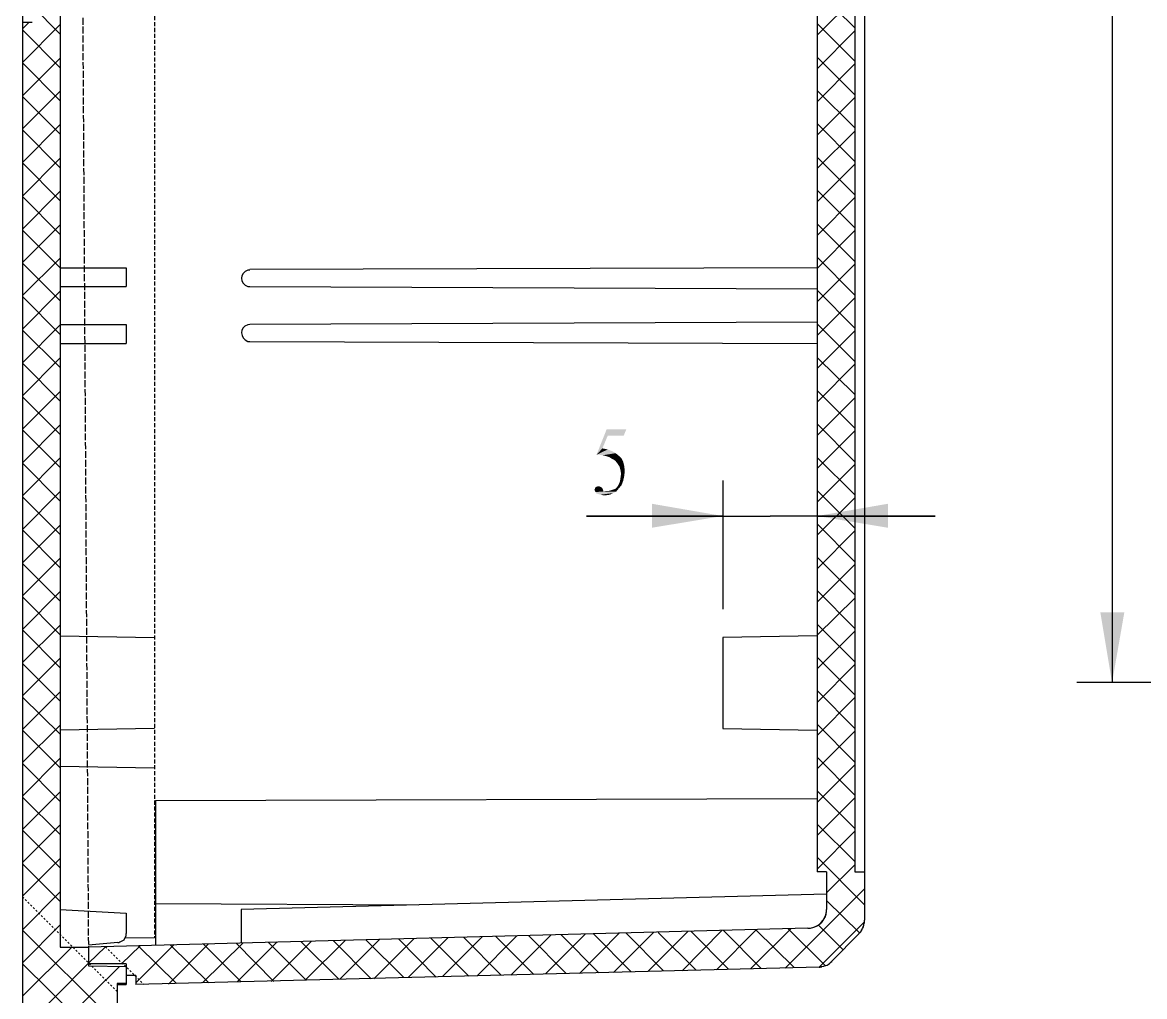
# Model space of a CAD drawing. Header units: millimetres. Extents: x 4 to 529, y -167 to 297.
# Drawn here: x 338.9 to 398.4, y -6.5 to 45.1 of the extents above; entities that cross this region are included whole.
import ezdxf

# ---------------------------------------------------------------- set-up
doc = ezdxf.new("R2010")
doc.units = ezdxf.units.MM
doc.linetypes.add('PDF_IMPORT', pattern=[1, 0.8, -0.2])
doc.layers.add('PDF_图层 1', color=7, linetype='Continuous', true_color=0x231f20)

msp = doc.modelspace()

# ---------------------------------------------------------------- linework, layer by layer
at = {"layer": 'PDF_图层 1', "color": 7, "lineweight": -3, "true_color": 0xffffff}
for points in [[(338.927, 158.504), (338.927, -18.33)], [(340.93, 144.109), (340.93, -3.935), (342.426, -3.935), (342.426, -4.923), (344.43, -4.951), (344.43, -5.854), (343.951, -5.854), (343.951, -7.661), (341.128, -7.661), (341.128, -10.173)], [(340.93, 144.109), (340.93, -3.935)], [(383.551, 142.67), (383.551, -2.496)], [(383.043, 140.101), (383.043, 0.073), (383.551, 0.073)], [(383.043, 140.101), (383.043, 0.073)], [(396.676, 130.109), (396.676, 70.101), (396.676, 10.093)], [(381.039, 67.279), (381.039, 0.073)], [(381.039, 67.279), (381.039, 0.073)], [(381.039, 46.787), (383.043, 44.811)], [(383.043, 46.42), (381.039, 44.416)], [(339.434, 45.968), (340.93, 44.472)], [(339.434, 45.093), (338.926, 45.093)], [(339.265, 45.093), (338.926, 44.754)], [(339.434, 45.093), (338.926, 45.093)], [(340.93, 44.98), (338.926, 42.976)], [(338.927, 45.093), (338.927, -4.782)], [(338.927, 44.698), (340.931, 42.694)], [(381.039, 45.037), (383.043, 43.033)], [(383.043, 44.642), (381.039, 42.638)], [(340.93, 43.202), (338.926, 41.198)], [(338.927, 42.948), (340.931, 40.944)], [(381.039, 43.259), (383.043, 41.255)], [(383.043, 42.892), (381.039, 40.888)], [(340.93, 41.452), (338.926, 39.448)], [(338.927, 41.17), (340.931, 39.166)], [(381.039, 41.48), (383.043, 39.505)], [(383.043, 41.113), (381.039, 39.109)], [(340.93, 39.674), (338.926, 37.67)], [(338.927, 39.392), (340.931, 37.388)], [(381.039, 39.73), (383.043, 37.726)], [(383.043, 39.335), (381.039, 37.359)], [(340.93, 37.896), (338.926, 35.892)], [(338.927, 37.642), (340.931, 35.638)], [(381.039, 37.952), (383.043, 35.948)], [(383.043, 37.585), (381.039, 35.581)], [(340.93, 36.146), (338.926, 34.142)], [(338.927, 35.863), (340.931, 33.859)], [(381.039, 36.202), (383.043, 34.198)], [(383.043, 35.807), (381.039, 33.803)], [(340.93, 34.367), (338.926, 32.363)], [(338.927, 34.085), (340.931, 32.081)], [(381.039, 34.424), (383.043, 32.42)], [(383.043, 34.057), (381.039, 32.053)], [(340.93, 32.589), (338.926, 30.614)], [(338.927, 32.335), (340.931, 30.331)], [(381.039, 32.646), (383.043, 30.642)], [(383.043, 32.279), (381.039, 30.275)], [(340.93, 32.081), (344.43, 32.081)], [(344.43, 32.081), (344.43, 31.093)], [(350.979, 31.968), (350.866, 31.968)], [(381.039, 32.081), (350.979, 31.997)], [(340.93, 31.093), (344.43, 31.093)], [(350.866, 31.093), (350.979, 31.093)], [(350.979, 31.093), (381.039, 30.98)], [(340.93, 30.839), (338.926, 28.835)], [(338.927, 30.557), (340.931, 28.553)], [(381.039, 30.896), (383.043, 28.892)], [(383.043, 30.501), (381.039, 28.497)], [(381.039, 29.202), (350.979, 29.089)], [(340.93, 29.061), (338.926, 27.057)], [(338.927, 28.779), (340.931, 26.803)], [(340.93, 29.089), (344.43, 29.089)], [(344.43, 29.089), (344.43, 28.073)], [(350.979, 29.089), (350.866, 29.061)], [(381.039, 29.117), (383.043, 27.113)], [(383.043, 28.751), (381.039, 26.747)], [(340.93, 28.073), (344.43, 28.073)], [(350.866, 28.186), (350.979, 28.186)], [(350.979, 28.186), (381.039, 28.073)], [(340.93, 27.311), (338.926, 25.307)], [(338.927, 27.029), (340.931, 25.025)], [(381.039, 27.339), (383.043, 25.363)], [(383.043, 26.972), (381.039, 24.968)], [(381.039, 25.589), (383.043, 23.585)], [(340.93, 25.533), (338.926, 23.529)], [(338.927, 25.251), (340.931, 23.247)], [(383.043, 25.194), (381.039, 23.19)], [(381.039, 23.811), (383.043, 21.807)], [(340.93, 23.755), (338.926, 21.751)], [(338.927, 23.501), (340.931, 21.496)], [(383.043, 23.444), (381.039, 21.44)], [(340.93, 22.005), (338.926, 20.001)], [(381.039, 22.033), (383.043, 20.057)], [(338.927, 21.722), (340.931, 19.718)], [(383.043, 21.666), (381.039, 19.662)], [(376.043, 20.819), (376.043, 13.988)], [(381.039, 20.819), (381.039, 14.468)], [(340.93, 20.226), (338.926, 18.222)], [(381.039, 20.283), (383.043, 18.279)], [(338.927, 19.944), (340.931, 17.94)], [(383.043, 19.888), (381.039, 17.912)], [(340.93, 18.448), (338.926, 16.444)], [(376.043, 18.928), (368.818, 18.928), (378.555, 18.928)], [(381.039, 18.928), (387.306, 18.928), (378.556, 18.928)], [(381.039, 18.505), (383.043, 16.501)], [(338.927, 18.194), (340.931, 16.19)], [(383.043, 18.138), (381.039, 16.134)], [(340.93, 16.698), (338.926, 14.694)], [(381.039, 16.754), (383.043, 14.75)], [(338.927, 16.416), (340.931, 14.412)], [(383.043, 16.359), (381.039, 14.355)], [(340.93, 14.92), (338.926, 12.916)], [(381.039, 14.976), (383.043, 12.972)], [(338.927, 14.637), (340.931, 12.633)], [(383.043, 14.581), (381.039, 12.606)], [(340.93, 13.142), (338.926, 11.166)], [(381.039, 13.198), (383.043, 11.194)], [(338.927, 12.888), (340.931, 10.884)], [(340.93, 12.577), (345.926, 12.492)], [(381.039, 12.577), (376.043, 12.492)], [(376.043, 12.493), (376.043, 7.666)], [(383.043, 12.831), (381.039, 10.827)], [(340.93, 11.392), (338.926, 9.388)], [(381.039, 11.448), (383.043, 9.444)], [(338.927, 11.109), (340.931, 9.105)], [(383.043, 11.053), (381.039, 9.049)], [(340.93, 9.613), (338.926, 7.609)], [(381.039, 9.67), (383.043, 7.666)], [(417.422, 10.094), (394.813, 10.094)], [(338.927, 9.331), (340.931, 7.356)], [(383.043, 9.303), (381.039, 7.299)], [(340.93, 7.835), (338.926, 5.86)], [(381.039, 7.892), (383.043, 5.888)], [(338.927, 7.581), (340.931, 5.577)], [(345.926, 7.666), (340.931, 7.581)], [(376.043, 7.666), (381.039, 7.581)], [(383.043, 7.525), (381.039, 5.52)], [(340.93, 6.085), (338.926, 4.081)], [(381.039, 6.142), (383.043, 4.138)], [(338.927, 5.803), (340.931, 3.799)], [(340.93, 5.662), (345.926, 5.577)], [(383.043, 5.747), (381.039, 3.743)], [(340.93, 4.307), (338.926, 2.303)], [(381.039, 4.363), (383.043, 2.359)], [(338.927, 4.025), (340.931, 2.049)], [(381.039, 3.94), (345.983, 3.827)], [(345.983, 3.827), (345.983, -3.822)], [(383.043, 3.997), (381.039, 1.992)], [(340.93, 2.557), (338.926, 0.553)], [(345.926, 2.416), (345.983, 2.416)], [(381.039, 2.585), (383.043, 0.61)], [(338.927, 2.275), (340.931, 0.271)], [(383.043, 2.218), (381.039, 0.214)], [(340.93, 0.779), (338.926, -1.225)], [(381.039, 0.835), (383.551, -1.677)], [(338.927, 0.497), (340.931, -1.507)], [(345.983, 0.101), (345.927, 0.045)], [(381.547, 0.073), (381.039, 0.073)], [(381.547, 0.073), (381.039, 0.073)], [(383.043, 0.44), (381.547, -1.056)], [(381.547, 0.073), (381.547, -1.931)], [(381.547, 0.073), (381.547, -1.931)], [(383.043, 0.073), (383.551, 0.073)], [(383.551, 0.073), (383.551, -2.496)], [(340.93, -0.999), (338.926, -3.004)], [(381.547, -1.112), (350.527, -1.931)], [(383.551, -0.83), (379.346, -5.035)], [(345.983, -1.62), (359.926, -1.677)], [(381.547, -1.451), (383.297, -3.173)], [(340.93, -1.931), (344.43, -2.129)], [(344.43, -2.128), (344.43, -3.201)], [(350.527, -1.931), (350.527, -3.709)], [(381.548, -2.044), (381.548, -1.931)], [(340.93, -2.75), (338.926, -4.754)], [(380.56, -2.919), (342.427, -3.935)], [(380.56, -2.919), (342.427, -3.935)], [(379.656, -2.947), (377.539, -5.064)], [(379.515, -2.947), (381.463, -4.895)], [(380.56, -2.919), (380.701, -2.919)], [(381.096, -2.75), (382.423, -4.076)], [(383.551, -2.58), (381.152, -4.979)], [(383.27, -3.201), (383.298, -3.145), (383.354, -3.116), (383.382, -3.06), (383.411, -3.004), (383.439, -2.947), (383.467, -2.891), (383.495, -2.834), (383.524, -2.75), (383.524, -2.693), (383.552, -2.637), (383.552, -2.496)], [(338.927, -3.032), (343.584, -7.661)], [(343.979, -3.681), (344.036, -3.681), (344.092, -3.653), (344.149, -3.624), (344.318, -3.54), (344.431, -3.314), (344.431, -3.201)], [(345.926, -3.427), (344.346, -3.455)], [(356.031, -3.568), (353.914, -5.685)], [(357.866, -3.511), (355.749, -5.628)], [(357.132, -3.54), (359.136, -5.544)], [(359.673, -3.483), (357.556, -5.6)], [(358.854, -3.483), (360.858, -5.516)], [(361.479, -3.427), (359.362, -5.544)], [(360.576, -3.455), (362.58, -5.459)], [(363.314, -3.37), (361.197, -5.487)], [(362.297, -3.399), (364.301, -5.403)], [(365.12, -3.342), (363.003, -5.459)], [(364.019, -3.37), (366.023, -5.374)], [(366.927, -3.286), (364.81, -5.403)], [(365.741, -3.314), (367.745, -5.318)], [(368.761, -3.229), (366.644, -5.346)], [(367.463, -3.257), (369.467, -5.289)], [(370.568, -3.173), (368.451, -5.318)], [(369.184, -3.229), (371.189, -5.233)], [(372.374, -3.145), (370.257, -5.262)], [(370.906, -3.173), (372.91, -5.177)], [(374.209, -3.088), (372.092, -5.205)], [(372.628, -3.145), (374.632, -5.149)], [(376.015, -3.032), (373.898, -5.177)], [(374.35, -3.088), (376.354, -5.092)], [(377.821, -3.004), (375.705, -5.121)], [(376.072, -3.032), (378.076, -5.064)], [(377.793, -3.004), (379.826, -5.008)], [(383.269, -3.201), (381.83, -4.668)], [(383.269, -3.201), (381.83, -4.668)], [(341.551, -3.935), (338.926, -6.532)], [(340.93, -3.935), (342.426, -3.935)], [(343.979, -3.681), (342.426, -3.822)], [(343.329, -3.907), (342.426, -4.781)], [(342.427, -3.935), (342.427, -4.81)], [(345.164, -3.85), (344.176, -4.81)], [(346.97, -3.794), (344.938, -5.826)], [(345.052, -3.85), (347.084, -5.854)], [(348.777, -3.765), (346.66, -5.882)], [(346.774, -3.822), (348.806, -5.826)], [(350.612, -3.709), (348.467, -5.826)], [(348.523, -3.765), (350.527, -5.77)], [(350.245, -3.709), (352.249, -5.741)], [(352.418, -3.653), (350.301, -5.77)], [(351.967, -3.681), (353.971, -5.685)], [(354.225, -3.624), (352.108, -5.741)], [(353.689, -3.624), (355.693, -5.628)], [(355.41, -3.596), (357.414, -5.6)], [(342.427, -4.754), (342.483, -4.81)], [(381.774, -4.725), (381.83, -4.669)], [(338.927, -4.782), (338.927, -7.181)], [(342.427, -4.782), (338.927, -8.31)], [(338.927, -4.81), (341.806, -7.661)], [(344.064, -4.951), (341.326, -7.661)], [(344.43, -4.81), (342.426, -4.81)], [(344.43, -4.81), (342.426, -4.81)], [(342.427, -4.923), (344.431, -4.951)], [(344.402, -4.951), (344.431, -5.008)], [(344.43, -4.81), (344.43, -5.431)], [(344.43, -4.81), (344.43, -5.911)], [(381.152, -4.979), (344.939, -5.911)], [(381.152, -4.979), (344.939, -5.911)], [(381.153, -4.979), (381.209, -4.979)], [(344.43, -5.854), (343.951, -5.854)], [(343.951, -5.854), (343.951, -7.661)], [(343.951, -5.911), (344.43, -5.911)], [(344.939, -5.431), (344.43, -5.431)], [(344.939, -5.431), (344.43, -5.431)], [(344.939, -5.431), (344.939, -5.911)], [(344.939, -5.431), (344.939, -5.911)]]:
    msp.add_lwpolyline(points, dxfattribs=at)
at = {"layer": 'PDF_图层 1', "color": 7, "linetype": 'PDF_IMPORT', "lineweight": -3, "ltscale": 0.460833, "true_color": 0xffffff}
msp.add_lwpolyline([(341.439, 157.347), (342.427, -4.923)], dxfattribs=at)
at = {"layer": 'PDF_图层 1', "color": 7, "linetype": 'PDF_IMPORT', "lineweight": -3, "ltscale": 0.265833, "true_color": 0xffffff}
msp.add_lwpolyline([(345.926, 143.601), (345.926, -3.427)], dxfattribs=at)
at = {"layer": 'PDF_图层 1', "color": 7, "linetype": 'PDF_IMPORT', "lineweight": -3, "ltscale": 0.083674, "true_color": 0xffffff}
msp.add_lwpolyline([(338.927, -1.253), (343.951, -6.278)], dxfattribs=at)
at = {"layer": 'PDF_图层 1', "color": 7, "linetype": 'PDF_IMPORT', "lineweight": -3, "ltscale": 0.038306, "true_color": 0xffffff}
msp.add_lwpolyline([(343.33, -3.907), (345.362, -5.911)], dxfattribs=at)
at = {"layer": 'PDF_图层 1', "color": 7, "lineweight": -3, "true_color": 0xffffff}
for points in [[(350.866, 31.968), (350.428, 31.802), (350.43, 31.26), (350.866, 31.093)], [(350.866, 29.061), (350.419, 28.939), (350.45, 28.346), (350.866, 28.186)], [(380.701, -2.919), (381.199, -2.812), (381.429, -2.523), (381.548, -2.044)], [(381.209, -4.979), (381.411, -4.91), (381.593, -4.924), (381.774, -4.725)]]:
    msp.add_open_spline(points, degree=3, dxfattribs=at)
at = {"layer": 'PDF_图层 1', "color": 7, "true_color": 0xffffff, "transparency": 33554559}
for points in [[(369.947, 23.19), (369.354, 22.174), (369.89, 23.529)], [(369.89, 23.529), (369.947, 23.19), (370.934, 23.529)], [(369.946, 23.19), (370.793, 23.19), (370.935, 23.529)], [(369.947, 23.19), (369.664, 22.513), (369.354, 22.174)], [(369.664, 22.512), (369.354, 22.174), (369.946, 22.456)], [(369.946, 22.456), (369.354, 22.174), (370.173, 22.371)], [(370.173, 22.371), (369.354, 22.174), (370.37, 22.259)], [(369.354, 22.174), (369.524, 22.174), (370.37, 22.259)], [(369.523, 22.174), (369.665, 22.146), (370.37, 22.259)], [(369.664, 22.146), (369.806, 22.117), (370.37, 22.259)], [(370.37, 22.259), (369.805, 22.117), (370.539, 22.117)], [(369.805, 22.117), (369.918, 22.09), (370.539, 22.117)], [(369.919, 22.089), (370.06, 22.033), (370.539, 22.117)], [(370.059, 22.033), (370.144, 21.976), (370.539, 22.117)], [(370.539, 22.117), (370.144, 21.976), (370.681, 21.976)], [(370.144, 21.976), (370.257, 21.92), (370.68, 21.976)], [(370.257, 21.92), (370.342, 21.863), (370.681, 21.977)], [(370.681, 21.976), (370.342, 21.863), (370.765, 21.807)], [(370.342, 21.863), (370.454, 21.722), (370.765, 21.807)], [(370.765, 21.807), (370.454, 21.722), (370.822, 21.581)], [(370.455, 21.722), (370.567, 21.553), (370.821, 21.581)], [(370.568, 21.553), (370.624, 21.355), (370.822, 21.581)], [(370.822, 21.581), (370.624, 21.355), (370.85, 21.299)], [(370.624, 20.96), (370.596, 20.763), (370.765, 20.791)], [(370.624, 21.355), (370.652, 21.158), (370.85, 21.299)], [(370.652, 21.158), (370.624, 20.96), (370.822, 21.045)], [(370.624, 20.96), (370.765, 20.791), (370.821, 21.045)], [(370.652, 21.158), (370.822, 21.045), (370.85, 21.299)], [(369.269, 20.367), (369.241, 20.311), (369.692, 20.339)], [(369.241, 20.311), (369.269, 20.254), (369.692, 20.339)], [(369.297, 20.452), (369.269, 20.395), (369.608, 20.452)], [(369.608, 20.452), (369.269, 20.395), (369.665, 20.395)], [(369.664, 20.396), (369.269, 20.368), (369.692, 20.339)], [(369.269, 20.395), (369.269, 20.368), (369.665, 20.395)], [(369.692, 20.339), (369.269, 20.254), (369.721, 20.227)], [(369.269, 20.254), (369.297, 20.198), (369.721, 20.227)], [(369.354, 20.481), (369.297, 20.452), (369.551, 20.481)], [(369.551, 20.481), (369.297, 20.452), (369.608, 20.452)], [(369.721, 20.227), (369.297, 20.198), (370.398, 20.227)], [(369.297, 20.198), (369.325, 20.142), (370.398, 20.226)], [(369.325, 20.142), (370.229, 20.142), (370.398, 20.227)], [(369.467, 20.508), (369.354, 20.481), (369.551, 20.481)], [(369.862, 20.254), (369.721, 20.227), (369.975, 20.254)], [(369.975, 20.254), (369.721, 20.227), (370.398, 20.227)], [(369.975, 20.254), (370.398, 20.227), (370.539, 20.396)], [(370.088, 20.283), (369.975, 20.255), (370.539, 20.395)], [(370.173, 20.311), (370.088, 20.283), (370.539, 20.395)], [(370.257, 20.339), (370.173, 20.311), (370.539, 20.396)], [(370.342, 20.367), (370.257, 20.339), (370.539, 20.396)], [(370.398, 20.424), (370.342, 20.367), (370.539, 20.396)], [(370.455, 20.481), (370.398, 20.424), (370.681, 20.565)], [(370.398, 20.424), (370.539, 20.396), (370.68, 20.565)], [(370.539, 20.622), (370.455, 20.48), (370.681, 20.565)], [(370.596, 20.763), (370.539, 20.621), (370.765, 20.791)], [(370.539, 20.622), (370.681, 20.565), (370.765, 20.791)], [(369.325, 20.142), (369.382, 20.114), (370.229, 20.142)], [(369.382, 20.113), (369.467, 20.085), (370.229, 20.142)], [(369.467, 20.085), (369.551, 20.057), (370.229, 20.142)], [(369.551, 20.057), (370.059, 20.057), (370.229, 20.142)], [(369.551, 20.057), (369.693, 20.029), (370.059, 20.057)], [(369.692, 20.029), (369.862, 20.029), (370.059, 20.057)], [(376.043, 18.928), (372.289, 19.577), (372.289, 18.307)], [(381.039, 18.928), (384.793, 18.307), (384.793, 19.577)], [(396.676, 10.094), (397.326, 13.819), (396.055, 13.819)]]:
    msp.add_solid(points, dxfattribs=at)
at = {"layer": 'PDF_图层 1', "color": 7, "lineweight": -3, "true_color": 0xffffff, "transparency": 33554559}
for points in [[(381.434, -2.354), (381.434, -2.382), (381.491, -2.354), (381.491, -2.382)], [(381.434, -2.354), (381.434, -2.382), (381.462, -2.354), (381.462, -2.382)], [(381.434, -2.354), (381.434, -2.411), (381.462, -2.354), (381.462, -2.411)], [(381.463, -2.298), (381.463, -2.326), (381.491, -2.298), (381.491, -2.326)], [(381.463, -2.298), (381.463, -2.326), (381.491, -2.298), (381.491, -2.326)], [(381.463, -2.298), (381.463, -2.326), (381.491, -2.298), (381.491, -2.326)], [(381.463, -2.298), (381.463, -2.354), (381.491, -2.298), (381.491, -2.354)], [(381.463, -2.326), (381.463, -2.354), (381.491, -2.326), (381.491, -2.354)], [(381.463, -2.326), (381.463, -2.354), (381.491, -2.326), (381.491, -2.354)], [(381.463, -2.326), (381.463, -2.354), (381.491, -2.326), (381.491, -2.354)], [(381.463, -2.326), (381.463, -2.382), (381.491, -2.326), (381.491, -2.382)], [(381.491, -2.213), (381.491, -2.241), (381.519, -2.213), (381.519, -2.241)], [(381.491, -2.213), (381.491, -2.241), (381.519, -2.213), (381.519, -2.241)], [(381.491, -2.213), (381.491, -2.241), (381.519, -2.213), (381.519, -2.241)], [(381.491, -2.213), (381.491, -2.27), (381.519, -2.213), (381.519, -2.27)], [(381.491, -2.241), (381.491, -2.27), (381.519, -2.241), (381.519, -2.27)], [(381.491, -2.241), (381.491, -2.27), (381.519, -2.241), (381.519, -2.27)], [(381.491, -2.241), (381.491, -2.27), (381.519, -2.241), (381.519, -2.27)], [(381.491, -2.241), (381.491, -2.298), (381.519, -2.241), (381.519, -2.298)], [(381.491, -2.27), (381.491, -2.298), (381.519, -2.27), (381.519, -2.298)], [(381.491, -2.27), (381.491, -2.298), (381.519, -2.27), (381.519, -2.298)], [(381.491, -2.27), (381.491, -2.298), (381.519, -2.27), (381.519, -2.298)], [(381.491, -2.27), (381.491, -2.326), (381.519, -2.27), (381.519, -2.326)], [(381.519, -2.1), (381.519, -2.128), (381.547, -2.1), (381.547, -2.128)], [(381.519, -2.1), (381.519, -2.128), (381.547, -2.1), (381.547, -2.128)], [(381.519, -2.1), (381.519, -2.128), (381.547, -2.1), (381.547, -2.128)], [(381.519, -2.1), (381.519, -2.128), (381.547, -2.1), (381.547, -2.128)], [(381.519, -2.1), (381.519, -2.157), (381.547, -2.1), (381.547, -2.157)], [(381.519, -2.128), (381.519, -2.157), (381.547, -2.128), (381.547, -2.157)], [(381.519, -2.128), (381.519, -2.157), (381.547, -2.128), (381.547, -2.157)], [(381.519, -2.128), (381.519, -2.157), (381.547, -2.128), (381.547, -2.157)], [(381.519, -2.128), (381.519, -2.185), (381.547, -2.128), (381.547, -2.185)], [(381.519, -2.157), (381.519, -2.185), (381.547, -2.157), (381.547, -2.185)], [(381.519, -2.157), (381.519, -2.185), (381.547, -2.157), (381.547, -2.185)], [(381.519, -2.157), (381.519, -2.185), (381.547, -2.157), (381.547, -2.185)], [(381.519, -2.157), (381.519, -2.213), (381.547, -2.157), (381.547, -2.213)], [(381.519, -2.185), (381.519, -2.213), (381.547, -2.185), (381.547, -2.213)], [(381.519, -2.185), (381.519, -2.213), (381.547, -2.185), (381.547, -2.213)], [(381.519, -2.185), (381.519, -2.213), (381.547, -2.185), (381.547, -2.213)], [(381.519, -2.185), (381.519, -2.241), (381.547, -2.185), (381.547, -2.241)], [(381.548, -1.931), (381.548, -1.959), (381.576, -1.931), (381.576, -1.959)], [(381.548, -1.931), (381.548, -1.959), (381.576, -1.931), (381.576, -1.959)], [(381.548, -1.931), (381.548, -1.959), (381.576, -1.931), (381.576, -1.959)], [(381.548, -1.931), (381.548, -1.987), (381.576, -1.931), (381.576, -1.987)], [(381.548, -1.959), (381.548, -1.987), (381.576, -1.959), (381.576, -1.987)], [(381.548, -1.959), (381.548, -1.987), (381.576, -1.959), (381.576, -1.987)], [(381.548, -1.959), (381.548, -1.987), (381.576, -1.959), (381.576, -1.987)], [(381.548, -1.959), (381.548, -2.016), (381.576, -1.959), (381.576, -2.016)], [(381.548, -1.987), (381.548, -2.016), (381.576, -1.987), (381.576, -2.016)], [(381.548, -1.987), (381.548, -2.016), (381.576, -1.987), (381.576, -2.016)], [(381.548, -1.987), (381.548, -2.016), (381.576, -1.987), (381.576, -2.016)], [(381.548, -1.987), (381.548, -2.044), (381.576, -1.987), (381.576, -2.044)], [(381.548, -2.016), (381.548, -2.044), (381.576, -2.016), (381.576, -2.044)], [(381.548, -2.016), (381.548, -2.044), (381.576, -2.016), (381.576, -2.044)], [(381.548, -2.016), (381.548, -2.044), (381.576, -2.016), (381.576, -2.044)], [(381.548, -2.016), (381.548, -2.072), (381.576, -2.016), (381.576, -2.072)], [(381.548, -2.044), (381.548, -2.072), (381.576, -2.044), (381.576, -2.072)], [(381.548, -2.044), (381.548, -2.072), (381.576, -2.044), (381.576, -2.072)], [(381.548, -2.044), (381.548, -2.072), (381.576, -2.044), (381.576, -2.072)], [(381.548, -2.044), (381.548, -2.1), (381.576, -2.044), (381.576, -2.1)], [(381.548, -2.072), (381.548, -2.1), (381.576, -2.072), (381.576, -2.1)], [(381.548, -2.072), (381.548, -2.1), (381.576, -2.072), (381.576, -2.1)], [(381.548, -2.072), (381.548, -2.1), (381.576, -2.072), (381.576, -2.1)], [(381.548, -2.072), (381.548, -2.1), (381.576, -2.072), (381.576, -2.1)], [(380.588, -2.919), (380.588, -2.947), (380.644, -2.919), (380.644, -2.947)], [(380.588, -2.919), (380.588, -2.947), (380.616, -2.919), (380.616, -2.947)], [(380.588, -2.919), (380.588, -2.947), (380.616, -2.919), (380.616, -2.947)], [(380.588, -2.919), (380.588, -2.947), (380.616, -2.919), (380.616, -2.947)], [(380.588, -2.919), (380.588, -2.947), (380.616, -2.919), (380.616, -2.947)], [(380.616, -2.919), (380.616, -2.947), (380.673, -2.919), (380.673, -2.947)], [(380.616, -2.919), (380.616, -2.947), (380.644, -2.919), (380.644, -2.947)], [(380.616, -2.919), (380.616, -2.947), (380.644, -2.919), (380.644, -2.947)], [(380.616, -2.919), (380.616, -2.947), (380.644, -2.919), (380.644, -2.947)], [(380.644, -2.919), (380.644, -2.947), (380.701, -2.919), (380.701, -2.947)], [(380.644, -2.919), (380.644, -2.947), (380.672, -2.919), (380.672, -2.947)], [(380.644, -2.919), (380.644, -2.947), (380.672, -2.919), (380.672, -2.947)], [(380.644, -2.919), (380.644, -2.947), (380.672, -2.919), (380.672, -2.947)], [(380.672, -2.919), (380.672, -2.947), (380.729, -2.919), (380.729, -2.947)], [(380.672, -2.919), (380.672, -2.947), (380.7, -2.919), (380.7, -2.947)], [(380.672, -2.919), (380.672, -2.947), (380.7, -2.919), (380.7, -2.947)], [(380.672, -2.919), (380.672, -2.947), (380.7, -2.919), (380.7, -2.947)], [(380.701, -2.919), (380.701, -2.947), (380.758, -2.919), (380.758, -2.947)], [(380.701, -2.919), (380.701, -2.947), (380.729, -2.919), (380.729, -2.947)], [(380.701, -2.919), (380.701, -2.947), (380.729, -2.919), (380.729, -2.947)], [(380.701, -2.919), (380.701, -2.947), (380.729, -2.919), (380.729, -2.947)], [(380.729, -2.919), (380.729, -2.947), (380.757, -2.919), (380.757, -2.947)], [(380.729, -2.919), (380.729, -2.947), (380.757, -2.919), (380.757, -2.947)], [(380.729, -2.919), (380.729, -2.947), (380.757, -2.919), (380.757, -2.947)], [(380.729, -2.919), (380.729, -2.947), (380.757, -2.919), (380.757, -2.947)], [(380.757, -2.891), (380.757, -2.919), (380.813, -2.891), (380.813, -2.919)], [(380.757, -2.891), (380.757, -2.919), (380.785, -2.891), (380.785, -2.919)], [(380.757, -2.891), (380.757, -2.919), (380.785, -2.891), (380.785, -2.919)], [(380.757, -2.891), (380.757, -2.919), (380.785, -2.891), (380.785, -2.919)], [(380.757, -2.891), (380.757, -2.919), (380.785, -2.891), (380.785, -2.919)], [(380.785, -2.891), (380.785, -2.919), (380.842, -2.891), (380.842, -2.919)], [(380.785, -2.891), (380.785, -2.919), (380.813, -2.891), (380.813, -2.919)], [(380.785, -2.891), (380.785, -2.919), (380.813, -2.891), (380.813, -2.919)], [(380.785, -2.891), (380.785, -2.919), (380.813, -2.891), (380.813, -2.919)], [(380.813, -2.891), (380.813, -2.919), (380.87, -2.891), (380.87, -2.919)], [(380.813, -2.891), (380.813, -2.919), (380.842, -2.891), (380.842, -2.919)], [(380.813, -2.891), (380.813, -2.919), (380.842, -2.891), (380.842, -2.919)], [(380.813, -2.891), (380.813, -2.919), (380.842, -2.891), (380.842, -2.919)], [(380.842, -2.862), (380.842, -2.891), (380.898, -2.862), (380.898, -2.891)], [(380.842, -2.891), (380.842, -2.919), (380.869, -2.891), (380.869, -2.919)], [(380.842, -2.891), (380.842, -2.919), (380.869, -2.891), (380.869, -2.919)], [(380.842, -2.891), (380.842, -2.919), (380.869, -2.891), (380.869, -2.919)], [(380.87, -2.862), (380.87, -2.891), (380.927, -2.862), (380.927, -2.891)], [(380.87, -2.862), (380.87, -2.891), (380.898, -2.862), (380.898, -2.891)], [(380.87, -2.862), (380.87, -2.891), (380.898, -2.862), (380.898, -2.891)], [(380.87, -2.862), (380.87, -2.891), (380.898, -2.862), (380.898, -2.891)], [(380.898, -2.862), (380.898, -2.891), (380.955, -2.862), (380.955, -2.891)], [(380.898, -2.862), (380.898, -2.891), (380.926, -2.862), (380.926, -2.891)], [(380.898, -2.862), (380.898, -2.891), (380.926, -2.862), (380.926, -2.891)], [(380.898, -2.862), (380.898, -2.891), (380.926, -2.862), (380.926, -2.891)], [(380.926, -2.834), (380.926, -2.862), (380.983, -2.834), (380.983, -2.862)], [(380.926, -2.834), (380.926, -2.891), (380.954, -2.834), (380.954, -2.891)], [(380.926, -2.862), (380.926, -2.891), (380.954, -2.862), (380.954, -2.891)], [(380.955, -2.834), (380.955, -2.862), (381.012, -2.834), (381.012, -2.862)], [(380.955, -2.834), (380.955, -2.862), (380.983, -2.834), (380.983, -2.862)], [(380.955, -2.834), (380.955, -2.862), (380.983, -2.834), (380.983, -2.862)], [(380.955, -2.834), (380.955, -2.862), (380.983, -2.834), (380.983, -2.862)], [(380.983, -2.806), (380.983, -2.834), (381.039, -2.806), (381.039, -2.834)], [(380.983, -2.834), (380.983, -2.862), (381.011, -2.834), (381.011, -2.862)], [(380.983, -2.834), (380.983, -2.862), (381.011, -2.834), (381.011, -2.862)], [(380.983, -2.834), (380.983, -2.862), (381.011, -2.834), (381.011, -2.862)], [(381.011, -2.806), (381.011, -2.834), (381.068, -2.806), (381.068, -2.834)], [(381.011, -2.806), (381.011, -2.834), (381.039, -2.806), (381.039, -2.834)], [(381.011, -2.806), (381.011, -2.834), (381.039, -2.806), (381.039, -2.834)], [(381.011, -2.806), (381.011, -2.834), (381.039, -2.806), (381.039, -2.834)], [(381.039, -2.778), (381.039, -2.805), (381.096, -2.778), (381.096, -2.805)], [(381.039, -2.806), (381.039, -2.834), (381.068, -2.806), (381.068, -2.834)], [(381.039, -2.806), (381.039, -2.834), (381.068, -2.806), (381.068, -2.834)], [(381.039, -2.806), (381.039, -2.834), (381.068, -2.806), (381.068, -2.834)], [(381.068, -2.778), (381.068, -2.805), (381.095, -2.778), (381.095, -2.805)], [(381.068, -2.778), (381.068, -2.805), (381.095, -2.778), (381.095, -2.805)], [(381.068, -2.778), (381.068, -2.805), (381.095, -2.778), (381.095, -2.805)], [(381.068, -2.778), (381.068, -2.805), (381.095, -2.778), (381.095, -2.805)], [(381.068, -2.778), (381.068, -2.805), (381.095, -2.778), (381.095, -2.805)], [(381.096, -2.749), (381.096, -2.778), (381.152, -2.749), (381.152, -2.778)], [(381.096, -2.749), (381.096, -2.778), (381.124, -2.749), (381.124, -2.778)], [(381.096, -2.749), (381.096, -2.778), (381.124, -2.749), (381.124, -2.778)], [(381.096, -2.749), (381.096, -2.806), (381.124, -2.749), (381.124, -2.806)], [(381.124, -2.721), (381.124, -2.749), (381.181, -2.721), (381.181, -2.749)], [(381.124, -2.721), (381.124, -2.778), (381.152, -2.721), (381.152, -2.778)], [(381.124, -2.749), (381.124, -2.778), (381.152, -2.749), (381.152, -2.778)], [(381.124, -2.749), (381.124, -2.778), (381.152, -2.749), (381.152, -2.778)], [(381.152, -2.721), (381.152, -2.749), (381.18, -2.721), (381.18, -2.749)], [(381.152, -2.721), (381.152, -2.749), (381.18, -2.721), (381.18, -2.749)], [(381.152, -2.721), (381.152, -2.749), (381.18, -2.721), (381.18, -2.749)], [(381.152, -2.721), (381.152, -2.749), (381.18, -2.721), (381.18, -2.749)], [(381.18, -2.693), (381.18, -2.721), (381.237, -2.693), (381.237, -2.721)], [(381.18, -2.693), (381.18, -2.721), (381.208, -2.693), (381.208, -2.721)], [(381.18, -2.693), (381.18, -2.721), (381.208, -2.693), (381.208, -2.721)], [(381.18, -2.693), (381.18, -2.721), (381.208, -2.693), (381.208, -2.721)], [(381.18, -2.693), (381.18, -2.749), (381.208, -2.693), (381.208, -2.749)], [(381.209, -2.665), (381.209, -2.693), (381.266, -2.665), (381.266, -2.693)], [(381.209, -2.665), (381.209, -2.693), (381.237, -2.665), (381.237, -2.693)], [(381.209, -2.665), (381.209, -2.693), (381.237, -2.665), (381.237, -2.693)], [(381.209, -2.665), (381.209, -2.721), (381.237, -2.665), (381.237, -2.721)], [(381.237, -2.637), (381.237, -2.665), (381.294, -2.637), (381.294, -2.665)], [(381.237, -2.637), (381.237, -2.665), (381.265, -2.637), (381.265, -2.665)], [(381.237, -2.637), (381.237, -2.665), (381.265, -2.637), (381.265, -2.665)], [(381.237, -2.637), (381.237, -2.693), (381.265, -2.637), (381.265, -2.693)], [(381.265, -2.608), (381.265, -2.636), (381.322, -2.608), (381.322, -2.636)], [(381.265, -2.608), (381.265, -2.636), (381.293, -2.608), (381.293, -2.636)], [(381.265, -2.608), (381.265, -2.636), (381.293, -2.608), (381.293, -2.636)], [(381.265, -2.608), (381.265, -2.665), (381.293, -2.608), (381.293, -2.665)], [(381.294, -2.58), (381.294, -2.608), (381.322, -2.58), (381.322, -2.608)], [(381.294, -2.58), (381.294, -2.608), (381.322, -2.58), (381.322, -2.608)], [(381.294, -2.58), (381.294, -2.608), (381.322, -2.58), (381.322, -2.608)], [(381.294, -2.58), (381.294, -2.637), (381.322, -2.58), (381.322, -2.637)], [(381.294, -2.608), (381.294, -2.636), (381.322, -2.608), (381.322, -2.636)], [(381.322, -2.552), (381.322, -2.58), (381.349, -2.552), (381.349, -2.58)], [(381.322, -2.552), (381.322, -2.58), (381.349, -2.552), (381.349, -2.58)], [(381.322, -2.552), (381.322, -2.58), (381.349, -2.552), (381.349, -2.58)], [(381.322, -2.552), (381.322, -2.58), (381.349, -2.552), (381.349, -2.58)], [(381.322, -2.552), (381.322, -2.58), (381.349, -2.552), (381.349, -2.58)], [(381.322, -2.552), (381.322, -2.608), (381.349, -2.552), (381.349, -2.608)], [(381.349, -2.495), (381.349, -2.524), (381.406, -2.495), (381.406, -2.524)], [(381.349, -2.495), (381.349, -2.552), (381.378, -2.495), (381.378, -2.552)], [(381.349, -2.524), (381.349, -2.551), (381.378, -2.524), (381.378, -2.551)], [(381.349, -2.524), (381.349, -2.551), (381.378, -2.524), (381.378, -2.551)], [(381.349, -2.524), (381.349, -2.551), (381.378, -2.524), (381.378, -2.551)], [(381.349, -2.524), (381.349, -2.551), (381.378, -2.524), (381.378, -2.551)], [(381.349, -2.524), (381.349, -2.551), (381.378, -2.524), (381.378, -2.551)], [(381.378, -2.467), (381.378, -2.495), (381.406, -2.467), (381.406, -2.495)], [(381.378, -2.467), (381.378, -2.495), (381.406, -2.467), (381.406, -2.495)], [(381.378, -2.467), (381.378, -2.495), (381.406, -2.467), (381.406, -2.495)], [(381.378, -2.467), (381.378, -2.495), (381.406, -2.467), (381.406, -2.495)], [(381.378, -2.467), (381.378, -2.524), (381.406, -2.467), (381.406, -2.524)], [(381.378, -2.495), (381.378, -2.524), (381.406, -2.495), (381.406, -2.524)], [(381.406, -2.411), (381.406, -2.439), (381.463, -2.411), (381.463, -2.439)], [(381.406, -2.411), (381.406, -2.439), (381.434, -2.411), (381.434, -2.439)], [(381.406, -2.411), (381.406, -2.467), (381.434, -2.411), (381.434, -2.467)], [(381.406, -2.439), (381.406, -2.467), (381.434, -2.439), (381.434, -2.467)], [(381.406, -2.439), (381.406, -2.467), (381.434, -2.439), (381.434, -2.467)], [(381.406, -2.439), (381.406, -2.467), (381.434, -2.439), (381.434, -2.467)], [(381.406, -2.439), (381.406, -2.495), (381.434, -2.439), (381.434, -2.495)], [(381.434, -2.382), (381.434, -2.411), (381.462, -2.382), (381.462, -2.411)], [(381.434, -2.382), (381.434, -2.411), (381.462, -2.382), (381.462, -2.411)], [(381.434, -2.382), (381.434, -2.411), (381.462, -2.382), (381.462, -2.411)], [(381.434, -2.382), (381.434, -2.439), (381.462, -2.382), (381.462, -2.439)], [(383.438, -2.919), (383.438, -2.947), (383.495, -2.919), (383.495, -2.947)], [(383.438, -2.947), (383.438, -2.975), (383.466, -2.947), (383.466, -2.975)], [(383.438, -2.947), (383.438, -2.975), (383.466, -2.947), (383.466, -2.975)], [(383.438, -2.947), (383.438, -2.975), (383.466, -2.947), (383.466, -2.975)], [(383.438, -2.947), (383.438, -2.975), (383.466, -2.947), (383.466, -2.975)], [(383.438, -2.947), (383.438, -3.004), (383.466, -2.947), (383.466, -3.004)], [(383.466, -2.862), (383.466, -2.891), (383.523, -2.862), (383.523, -2.891)], [(383.466, -2.862), (383.466, -2.919), (383.494, -2.862), (383.494, -2.919)], [(383.466, -2.891), (383.466, -2.919), (383.494, -2.891), (383.494, -2.919)], [(383.466, -2.891), (383.466, -2.919), (383.494, -2.891), (383.494, -2.919)], [(383.466, -2.891), (383.466, -2.919), (383.494, -2.891), (383.494, -2.919)], [(383.466, -2.891), (383.466, -2.947), (383.494, -2.891), (383.494, -2.947)], [(383.466, -2.919), (383.466, -2.947), (383.494, -2.919), (383.494, -2.947)], [(383.466, -2.919), (383.466, -2.947), (383.494, -2.919), (383.494, -2.947)], [(383.466, -2.919), (383.466, -2.947), (383.494, -2.919), (383.494, -2.947)], [(383.495, -2.778), (383.495, -2.805), (383.552, -2.778), (383.552, -2.805)], [(383.495, -2.778), (383.495, -2.805), (383.523, -2.778), (383.523, -2.805)], [(383.495, -2.778), (383.495, -2.834), (383.523, -2.778), (383.523, -2.834)], [(383.495, -2.806), (383.495, -2.834), (383.523, -2.806), (383.523, -2.834)], [(383.495, -2.806), (383.495, -2.834), (383.523, -2.806), (383.523, -2.834)], [(383.495, -2.806), (383.495, -2.834), (383.523, -2.806), (383.523, -2.834)], [(383.495, -2.806), (383.495, -2.862), (383.523, -2.806), (383.523, -2.862)], [(383.495, -2.834), (383.495, -2.862), (383.523, -2.834), (383.523, -2.862)], [(383.495, -2.834), (383.495, -2.862), (383.523, -2.834), (383.523, -2.862)], [(383.495, -2.834), (383.495, -2.862), (383.523, -2.834), (383.523, -2.862)], [(383.495, -2.834), (383.495, -2.891), (383.523, -2.834), (383.523, -2.891)], [(383.523, -2.637), (383.523, -2.665), (383.58, -2.637), (383.58, -2.665)], [(383.523, -2.637), (383.523, -2.693), (383.551, -2.637), (383.551, -2.693)], [(383.523, -2.665), (383.523, -2.693), (383.551, -2.665), (383.551, -2.693)], [(383.523, -2.665), (383.523, -2.693), (383.551, -2.665), (383.551, -2.693)], [(383.523, -2.665), (383.523, -2.693), (383.551, -2.665), (383.551, -2.693)], [(383.523, -2.665), (383.523, -2.721), (383.551, -2.665), (383.551, -2.721)], [(383.523, -2.693), (383.523, -2.721), (383.551, -2.693), (383.551, -2.721)], [(383.523, -2.693), (383.523, -2.721), (383.551, -2.693), (383.551, -2.721)], [(383.523, -2.693), (383.523, -2.749), (383.551, -2.693), (383.551, -2.749)], [(383.523, -2.721), (383.523, -2.749), (383.551, -2.721), (383.551, -2.749)], [(383.523, -2.721), (383.523, -2.749), (383.551, -2.721), (383.551, -2.749)], [(383.523, -2.721), (383.523, -2.749), (383.551, -2.721), (383.551, -2.749)], [(383.523, -2.721), (383.523, -2.778), (383.551, -2.721), (383.551, -2.778)], [(383.523, -2.749), (383.523, -2.778), (383.551, -2.749), (383.551, -2.778)], [(383.523, -2.749), (383.523, -2.778), (383.551, -2.749), (383.551, -2.778)], [(383.523, -2.749), (383.523, -2.778), (383.551, -2.749), (383.551, -2.778)], [(383.523, -2.749), (383.523, -2.806), (383.551, -2.749), (383.551, -2.806)], [(383.551, -2.495), (383.551, -2.552), (383.579, -2.495), (383.579, -2.552)], [(383.551, -2.524), (383.551, -2.551), (383.579, -2.524), (383.579, -2.551)], [(383.551, -2.524), (383.551, -2.551), (383.579, -2.524), (383.579, -2.551)], [(383.551, -2.524), (383.551, -2.551), (383.579, -2.524), (383.579, -2.551)], [(383.551, -2.524), (383.551, -2.58), (383.579, -2.524), (383.579, -2.58)], [(383.551, -2.552), (383.551, -2.58), (383.579, -2.552), (383.579, -2.58)], [(383.551, -2.552), (383.551, -2.58), (383.579, -2.552), (383.579, -2.58)], [(383.551, -2.552), (383.551, -2.58), (383.579, -2.552), (383.579, -2.58)], [(383.551, -2.552), (383.551, -2.608), (383.579, -2.552), (383.579, -2.608)], [(383.551, -2.58), (383.551, -2.608), (383.579, -2.58), (383.579, -2.608)], [(383.551, -2.58), (383.551, -2.608), (383.579, -2.58), (383.579, -2.608)], [(383.551, -2.58), (383.551, -2.637), (383.579, -2.58), (383.579, -2.637)], [(383.551, -2.608), (383.551, -2.636), (383.579, -2.608), (383.579, -2.636)], [(383.551, -2.608), (383.551, -2.636), (383.579, -2.608), (383.579, -2.636)], [(383.551, -2.608), (383.551, -2.636), (383.579, -2.608), (383.579, -2.636)], [(383.551, -2.608), (383.551, -2.665), (383.579, -2.608), (383.579, -2.665)], [(383.551, -2.637), (383.551, -2.665), (383.579, -2.637), (383.579, -2.665)], [(383.269, -3.173), (383.269, -3.201), (383.326, -3.173), (383.326, -3.201)], [(383.269, -3.173), (383.269, -3.229), (383.297, -3.173), (383.297, -3.229)], [(383.269, -3.201), (383.269, -3.229), (383.297, -3.201), (383.297, -3.229)], [(383.269, -3.201), (383.269, -3.229), (383.297, -3.201), (383.297, -3.229)], [(383.297, -3.145), (383.297, -3.173), (383.354, -3.145), (383.354, -3.173)], [(383.297, -3.145), (383.297, -3.201), (383.325, -3.145), (383.325, -3.201)], [(383.297, -3.173), (383.297, -3.201), (383.325, -3.173), (383.325, -3.201)], [(383.297, -3.173), (383.297, -3.201), (383.325, -3.173), (383.325, -3.201)], [(383.297, -3.173), (383.297, -3.201), (383.325, -3.173), (383.325, -3.201)], [(383.326, -3.116), (383.326, -3.145), (383.383, -3.116), (383.383, -3.145)], [(383.326, -3.116), (383.326, -3.145), (383.354, -3.116), (383.354, -3.145)], [(383.326, -3.116), (383.326, -3.173), (383.354, -3.116), (383.354, -3.173)], [(383.326, -3.145), (383.326, -3.173), (383.354, -3.145), (383.354, -3.173)], [(383.326, -3.145), (383.326, -3.173), (383.354, -3.145), (383.354, -3.173)], [(383.354, -3.088), (383.354, -3.116), (383.382, -3.088), (383.382, -3.116)], [(383.354, -3.088), (383.354, -3.116), (383.382, -3.088), (383.382, -3.116)], [(383.354, -3.088), (383.354, -3.116), (383.382, -3.088), (383.382, -3.116)], [(383.354, -3.088), (383.354, -3.116), (383.382, -3.088), (383.382, -3.116)], [(383.354, -3.088), (383.354, -3.145), (383.382, -3.088), (383.382, -3.145)], [(383.354, -3.116), (383.354, -3.145), (383.382, -3.116), (383.382, -3.145)], [(383.382, -3.032), (383.382, -3.059), (383.438, -3.032), (383.438, -3.059)], [(383.382, -3.032), (383.382, -3.059), (383.41, -3.032), (383.41, -3.059)], [(383.382, -3.032), (383.382, -3.088), (383.41, -3.032), (383.41, -3.088)], [(383.382, -3.06), (383.382, -3.088), (383.41, -3.06), (383.41, -3.088)], [(383.382, -3.06), (383.382, -3.088), (383.41, -3.06), (383.41, -3.088)], [(383.382, -3.06), (383.382, -3.088), (383.41, -3.06), (383.41, -3.088)], [(383.382, -3.06), (383.382, -3.116), (383.41, -3.06), (383.41, -3.116)], [(383.411, -2.975), (383.411, -3.004), (383.467, -2.975), (383.467, -3.004)], [(383.411, -3.004), (383.411, -3.032), (383.438, -3.004), (383.438, -3.032)], [(383.411, -3.004), (383.411, -3.032), (383.438, -3.004), (383.438, -3.032)], [(383.411, -3.004), (383.411, -3.032), (383.438, -3.004), (383.438, -3.032)], [(383.411, -3.004), (383.411, -3.032), (383.438, -3.004), (383.438, -3.032)], [(383.411, -3.004), (383.411, -3.06), (383.438, -3.004), (383.438, -3.06)], [(383.411, -3.032), (383.411, -3.059), (383.438, -3.032), (383.438, -3.059)], [(383.438, -2.975), (383.438, -3.004), (383.466, -2.975), (383.466, -3.004)], [(383.438, -2.975), (383.438, -3.004), (383.466, -2.975), (383.466, -3.004)], [(381.717, -4.754), (381.717, -4.81), (381.745, -4.754), (381.745, -4.81)], [(381.745, -4.754), (381.745, -4.782), (381.773, -4.754), (381.773, -4.782)], [(381.745, -4.754), (381.745, -4.782), (381.773, -4.754), (381.773, -4.782)], [(381.745, -4.754), (381.745, -4.782), (381.773, -4.754), (381.773, -4.782)], [(381.745, -4.754), (381.745, -4.782), (381.773, -4.754), (381.773, -4.782)], [(381.745, -4.754), (381.745, -4.782), (381.773, -4.754), (381.773, -4.782)], [(381.745, -4.754), (381.745, -4.782), (381.773, -4.754), (381.773, -4.782)], [(381.773, -4.725), (381.773, -4.753), (381.801, -4.725), (381.801, -4.753)], [(381.773, -4.725), (381.773, -4.753), (381.801, -4.725), (381.801, -4.753)], [(381.773, -4.725), (381.773, -4.753), (381.801, -4.725), (381.801, -4.753)], [(381.773, -4.725), (381.773, -4.753), (381.801, -4.725), (381.801, -4.753)], [(381.773, -4.725), (381.773, -4.753), (381.801, -4.725), (381.801, -4.753)], [(381.773, -4.725), (381.773, -4.753), (381.83, -4.725), (381.83, -4.753)], [(381.802, -4.697), (381.802, -4.725), (381.83, -4.697), (381.83, -4.725)], [(381.802, -4.697), (381.802, -4.725), (381.83, -4.697), (381.83, -4.725)], [(381.802, -4.697), (381.802, -4.725), (381.83, -4.697), (381.83, -4.725)], [(381.802, -4.697), (381.802, -4.725), (381.83, -4.697), (381.83, -4.725)], [(381.802, -4.697), (381.802, -4.725), (381.83, -4.697), (381.83, -4.725)], [(381.802, -4.697), (381.802, -4.725), (381.858, -4.697), (381.858, -4.725)], [(381.83, -4.669), (381.83, -4.697), (381.858, -4.669), (381.858, -4.697)], [(381.83, -4.669), (381.83, -4.697), (381.858, -4.669), (381.858, -4.697)], [(381.152, -4.979), (381.152, -5.007), (381.18, -4.979), (381.18, -5.007)], [(381.152, -4.979), (381.152, -5.007), (381.18, -4.979), (381.18, -5.007)], [(381.152, -4.979), (381.152, -5.007), (381.18, -4.979), (381.18, -5.007)], [(381.152, -4.979), (381.152, -5.007), (381.18, -4.979), (381.18, -5.007)], [(381.152, -4.979), (381.152, -5.007), (381.209, -4.979), (381.209, -5.007)], [(381.18, -4.979), (381.18, -5.007), (381.208, -4.979), (381.208, -5.007)], [(381.18, -4.979), (381.18, -5.007), (381.208, -4.979), (381.208, -5.007)], [(381.18, -4.979), (381.18, -5.007), (381.208, -4.979), (381.208, -5.007)], [(381.18, -4.979), (381.18, -5.007), (381.237, -4.979), (381.237, -5.007)], [(381.209, -4.979), (381.209, -5.007), (381.237, -4.979), (381.237, -5.007)], [(381.209, -4.979), (381.209, -5.007), (381.237, -4.979), (381.237, -5.007)], [(381.209, -4.979), (381.209, -5.007), (381.237, -4.979), (381.237, -5.007)], [(381.209, -4.979), (381.209, -5.007), (381.266, -4.979), (381.266, -5.007)], [(381.237, -4.979), (381.237, -5.007), (381.265, -4.979), (381.265, -5.007)], [(381.237, -4.979), (381.237, -5.007), (381.265, -4.979), (381.265, -5.007)], [(381.237, -4.979), (381.237, -5.007), (381.294, -4.979), (381.294, -5.007)], [(381.265, -4.951), (381.265, -5.008), (381.293, -4.951), (381.293, -5.008)], [(381.265, -4.951), (381.265, -4.979), (381.293, -4.951), (381.293, -4.979)], [(381.265, -4.951), (381.265, -4.979), (381.322, -4.951), (381.322, -4.979)], [(381.294, -4.951), (381.294, -4.979), (381.322, -4.951), (381.322, -4.979)], [(381.294, -4.951), (381.294, -4.979), (381.322, -4.951), (381.322, -4.979)], [(381.294, -4.951), (381.294, -4.979), (381.322, -4.951), (381.322, -4.979)], [(381.294, -4.951), (381.294, -4.979), (381.35, -4.951), (381.35, -4.979)], [(381.322, -4.951), (381.322, -4.979), (381.349, -4.951), (381.349, -4.979)], [(381.322, -4.951), (381.322, -4.979), (381.349, -4.951), (381.349, -4.979)], [(381.322, -4.951), (381.322, -4.979), (381.349, -4.951), (381.349, -4.979)], [(381.322, -4.951), (381.322, -4.979), (381.378, -4.951), (381.378, -4.979)], [(381.349, -4.951), (381.349, -4.979), (381.378, -4.951), (381.378, -4.979)], [(381.349, -4.951), (381.349, -4.979), (381.378, -4.951), (381.378, -4.979)], [(381.349, -4.951), (381.349, -4.979), (381.406, -4.951), (381.406, -4.979)], [(381.378, -4.951), (381.378, -4.979), (381.406, -4.951), (381.406, -4.979)], [(381.378, -4.951), (381.378, -4.979), (381.406, -4.951), (381.406, -4.979)], [(381.378, -4.951), (381.378, -4.979), (381.406, -4.951), (381.406, -4.979)], [(381.378, -4.951), (381.378, -4.979), (381.406, -4.951), (381.406, -4.979)], [(381.406, -4.923), (381.406, -4.951), (381.434, -4.923), (381.434, -4.951)], [(381.406, -4.923), (381.406, -4.951), (381.434, -4.923), (381.434, -4.951)], [(381.406, -4.923), (381.406, -4.951), (381.434, -4.923), (381.434, -4.951)], [(381.406, -4.923), (381.406, -4.951), (381.434, -4.923), (381.434, -4.951)], [(381.406, -4.923), (381.406, -4.951), (381.463, -4.923), (381.463, -4.951)], [(381.434, -4.923), (381.434, -4.951), (381.462, -4.923), (381.462, -4.951)], [(381.434, -4.923), (381.434, -4.951), (381.462, -4.923), (381.462, -4.951)], [(381.434, -4.923), (381.434, -4.951), (381.462, -4.923), (381.462, -4.951)], [(381.434, -4.923), (381.434, -4.951), (381.491, -4.923), (381.491, -4.951)], [(381.463, -4.895), (381.463, -4.951), (381.491, -4.895), (381.491, -4.951)], [(381.463, -4.923), (381.463, -4.951), (381.491, -4.923), (381.491, -4.951)], [(381.463, -4.923), (381.463, -4.951), (381.491, -4.923), (381.491, -4.951)], [(381.491, -4.895), (381.491, -4.922), (381.519, -4.895), (381.519, -4.922)], [(381.491, -4.895), (381.491, -4.922), (381.519, -4.895), (381.519, -4.922)], [(381.491, -4.895), (381.491, -4.922), (381.519, -4.895), (381.519, -4.922)], [(381.491, -4.895), (381.491, -4.922), (381.519, -4.895), (381.519, -4.922)], [(381.491, -4.895), (381.491, -4.922), (381.548, -4.895), (381.548, -4.922)], [(381.519, -4.895), (381.519, -4.922), (381.547, -4.895), (381.547, -4.922)], [(381.519, -4.895), (381.519, -4.922), (381.547, -4.895), (381.547, -4.922)], [(381.519, -4.895), (381.519, -4.922), (381.547, -4.895), (381.547, -4.922)], [(381.519, -4.895), (381.519, -4.922), (381.576, -4.895), (381.576, -4.922)], [(381.548, -4.866), (381.548, -4.895), (381.576, -4.866), (381.576, -4.895)], [(381.548, -4.866), (381.548, -4.895), (381.576, -4.866), (381.576, -4.895)], [(381.548, -4.866), (381.548, -4.895), (381.576, -4.866), (381.576, -4.895)], [(381.548, -4.866), (381.548, -4.895), (381.604, -4.866), (381.604, -4.895)], [(381.576, -4.866), (381.576, -4.895), (381.603, -4.866), (381.603, -4.895)], [(381.576, -4.866), (381.576, -4.895), (381.603, -4.866), (381.603, -4.895)], [(381.576, -4.866), (381.576, -4.895), (381.603, -4.866), (381.603, -4.895)], [(381.576, -4.866), (381.576, -4.895), (381.632, -4.866), (381.632, -4.895)], [(381.603, -4.838), (381.603, -4.866), (381.632, -4.838), (381.632, -4.866)], [(381.603, -4.838), (381.603, -4.866), (381.632, -4.838), (381.632, -4.866)], [(381.603, -4.838), (381.603, -4.866), (381.632, -4.838), (381.632, -4.866)], [(381.603, -4.838), (381.603, -4.866), (381.632, -4.838), (381.632, -4.866)], [(381.603, -4.838), (381.603, -4.866), (381.66, -4.838), (381.66, -4.866)], [(381.632, -4.81), (381.632, -4.866), (381.66, -4.81), (381.66, -4.866)], [(381.632, -4.838), (381.632, -4.866), (381.66, -4.838), (381.66, -4.866)], [(381.632, -4.838), (381.632, -4.866), (381.66, -4.838), (381.66, -4.866)], [(381.66, -4.81), (381.66, -4.838), (381.688, -4.81), (381.688, -4.838)], [(381.66, -4.81), (381.66, -4.838), (381.688, -4.81), (381.688, -4.838)], [(381.66, -4.81), (381.66, -4.838), (381.688, -4.81), (381.688, -4.838)], [(381.66, -4.81), (381.66, -4.838), (381.688, -4.81), (381.688, -4.838)], [(381.66, -4.81), (381.66, -4.838), (381.717, -4.81), (381.717, -4.838)], [(381.688, -4.782), (381.688, -4.838), (381.716, -4.782), (381.716, -4.838)], [(381.688, -4.782), (381.688, -4.81), (381.716, -4.782), (381.716, -4.81)], [(381.688, -4.782), (381.688, -4.81), (381.745, -4.782), (381.745, -4.81)], [(381.688, -4.81), (381.688, -4.838), (381.716, -4.81), (381.716, -4.838)], [(381.717, -4.782), (381.717, -4.81), (381.745, -4.782), (381.745, -4.81)], [(381.717, -4.782), (381.717, -4.81), (381.745, -4.782), (381.745, -4.81)], [(381.717, -4.782), (381.717, -4.81), (381.745, -4.782), (381.745, -4.81)]]:
    msp.add_solid(points, dxfattribs=at)

doc.saveas('drawing.dxf')
